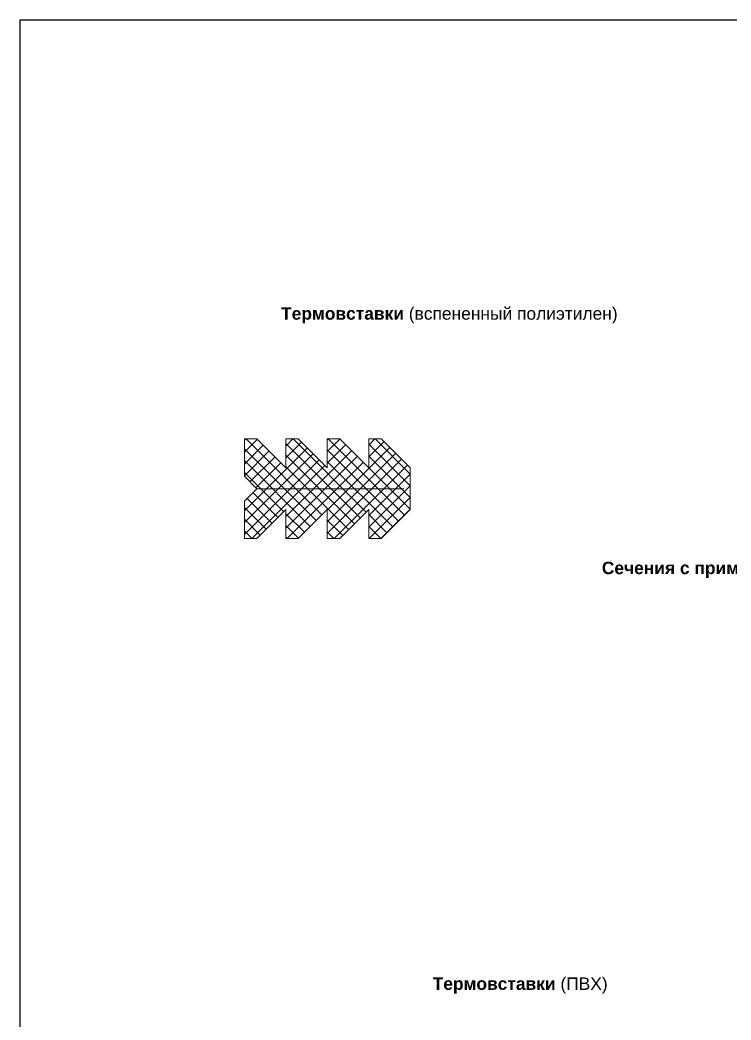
# Model space of a CAD drawing. Header units: millimetres. Extents: x 1744 to 18744, y -2272 to 2782.
# Drawn here: x 4962.4 to 5133.9, y 1601.5 to 1842.8 of the extents above; entities that cross this region are included whole.
import ezdxf

# ---------------------------------------------------------------- set-up
doc = ezdxf.new("R2010")
doc.units = ezdxf.units.MM
for name, color, linetype, lineweight in [('Текстовый', 7, 'Continuous', 9), ('Уплотнители', 1, 'Continuous', 20), ('Штриховка', 1, 'Continuous', 5)]:
    doc.layers.add(name, color=color, linetype=linetype, lineweight=lineweight)
doc.styles.add('Каталожный', font='isocpeur.ttf', dxfattribs={"height": 2.5})

# ---------------------------------------------------------------- blocks, each defined once
blk = doc.blocks.new('Т50-10')
at = {"layer": 'Штриховка', "lineweight": 5, "true_color": 0x5e67af}
h = blk.add_hatch(dxfattribs=at)
h.set_pattern_fill('NET', color=165, scale=16, angle=-45, style=0)
h.set_pattern_definition([(315, (4299.9565, 8121.2784), (1.41421356, 1.41421356), []), (45, (4299.9565, 8121.2784), (-1.41421356, 1.41421356), [])])
h.paths.add_polyline_path([(-40, -3), (-40, -12), (-37, -12), (-30, -5), (-30, -12), (-27, -12), (-20, -5), (-20, -12), (-17, -12), (-10, -5), (-10, -12), (-7, -12), (0, -5), (0, 5), (-7, 12), (-10, 12), (-10, 5), (-17, 12), (-20, 12), (-20, 5), (-27, 12), (-30, 12), (-30, 5), (-37, 12), (-40, 12), (-40, 3), (-37, 0)])
at = {"layer": 'Уплотнители', "color": 165, "true_color": 0x5e67af}
blk.add_line((-37, 0), (-1.5, 0), dxfattribs=at)
blk.add_lwpolyline([(-40, -3), (-40, -12), (-37, -12), (-30, -5), (-30, -12), (-27, -12), (-20, -5), (-20, -12), (-17, -12), (-10, -5), (-10, -12), (-7, -12), (0, -5), (0, 5), (-7, 12), (-10, 12), (-10, 5), (-17, 12), (-20, 12), (-20, 5), (-27, 12), (-30, 12), (-30, 5), (-37, 12), (-40, 12), (-40, 3), (-37, 0)], close=True, dxfattribs=at)

msp = doc.modelspace()

# ---------------------------------------------------------------- linework, layer by layer
msp.add_lwpolyline([(4962.44, 1842.837), (5331.82, 1842.837), (5331.82, 1351.036), (4962.44, 1351.036)], close=True)

# ---------------------------------------------------------------- block references
msp.add_blockref('Т50-10', (5056.554, 1729.738, 0.198))

# ---------------------------------------------------------------- texts
at = {"layer": 'Текстовый', "color": 2, "linetype": 'Continuous', "char_height": 3, "width": 165, "attachment_point": 1, "style": 'Каталожный'}
for s, insert in [('\\pxqc;{\\fArial|b1|i0|c204|p34;\\C256;Термовставки \\fArial|b0|i0|c204|p34;(вспененный полиэтилен)}', (4983.501, 1773.522)), ('\\pxqc;{\\fArial|b1|i0|c204|p34;\\C256;Термовставки \\fArial|b0|i0|c204|p34;(ПВХ) }', (5000.58, 1611.809, -0.02))]:
    msp.add_mtext(s, dxfattribs=dict(at, insert=insert))
at = {"layer": 'Текстовый', "linetype": 'Continuous', "insert": (5174.263, 1708.047), "char_height": 3, "width": 165, "attachment_point": 5, "line_spacing_factor": 0.85, "style": 'Каталожный'}
msp.add_mtext('{\\fArial|b1|i0|c204|p34;Сечения с применением термовставки из вспененного полиэтилена\\PAdifoam 530.121 фирмы ADITIM}', dxfattribs=at)

doc.saveas('drawing.dxf')
